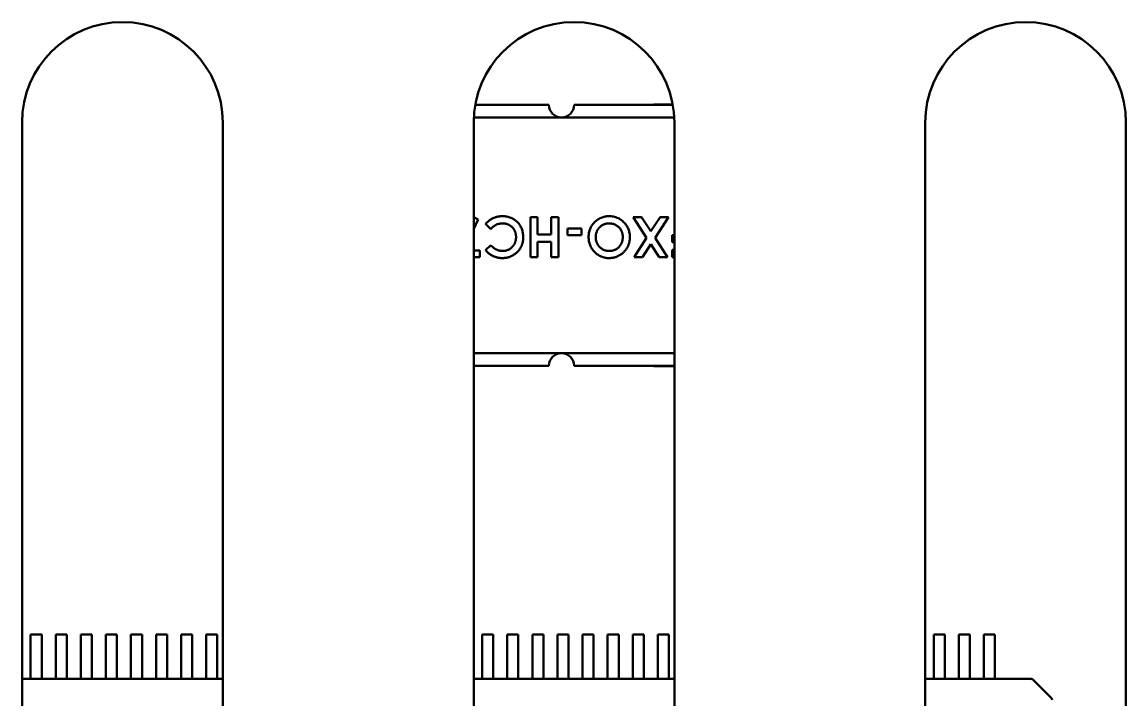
# Model space of a CAD drawing. Header units: millimetres. Extents: x 2121 to 4904, y 892 to 1933.
# Drawn here: x 2787.22 to 2809.22, y 1531.99 to 1545.5 of the extents above; entities that cross this region are included whole.
import ezdxf

# ---------------------------------------------------------------- set-up
doc = ezdxf.new("R2010")
doc.units = ezdxf.units.MM
doc.header["$LTSCALE"] = 1.8
doc.layers.add('외형선(ISO)', color=7, linetype='Continuous', lineweight=50)

msp = doc.modelspace()

# ---------------------------------------------------------------- linework, layer by layer
at = {"layer": '외형선(ISO)', "color": 7}
for p, q in [((2797.718, 1543.845), (2796.248, 1543.845)), ((2800.187, 1543.845), (2798.218, 1543.845)), ((2799.808, 1543.855), (2800.185, 1543.855)), ((2799.808, 1543.855), (2799.808, 1543.845)), ((2797.968, 1543.595), (2796.22, 1543.595)), ((2800.215, 1543.595), (2797.968, 1543.595)), ((2787.218, 1497.495), (2787.218, 1543.495)), ((2791.218, 1543.495), (2791.218, 1497.495)), ((2796.218, 1497.495), (2796.218, 1543.495)), ((2800.218, 1543.495), (2800.218, 1497.495)), ((2805.218, 1497.495), (2805.218, 1543.495)), ((2809.218, 1543.495), (2809.218, 1497.495)), ((2796.308, 1541.562), (2796.218, 1541.608)), ((2796.218, 1541.372), (2796.308, 1541.562)), ((2797.49, 1541.606), (2797.348, 1541.606)), ((2797.348, 1541.606), (2797.348, 1540.812)), ((2797.49, 1541.26), (2797.49, 1541.606)), ((2797.907, 1541.606), (2797.765, 1541.606)), ((2797.765, 1541.606), (2797.765, 1541.26)), ((2797.907, 1540.812), (2797.907, 1541.606)), ((2799.566, 1541.606), (2799.398, 1541.606)), ((2799.398, 1541.606), (2799.665, 1541.196)), ((2799.749, 1541.325), (2799.566, 1541.606)), ((2799.932, 1541.606), (2799.749, 1541.325)), ((2799.833, 1541.196), (2800.1, 1541.606)), ((2800.1, 1541.606), (2799.932, 1541.606)), ((2796.455, 1541.474), (2796.557, 1541.368)), ((2798.365, 1541.382), (2798.09, 1541.382)), ((2798.09, 1541.382), (2798.09, 1541.249)), ((2798.365, 1541.249), (2798.365, 1541.382)), ((2797.765, 1541.26), (2797.49, 1541.26)), ((2797.49, 1540.812), (2797.49, 1541.117)), ((2797.49, 1541.117), (2797.765, 1541.117)), ((2797.765, 1541.117), (2797.765, 1540.812)), ((2798.09, 1541.249), (2798.365, 1541.249)), ((2799.665, 1541.196), (2799.415, 1540.812)), ((2800.083, 1540.812), (2799.833, 1541.196)), ((2800.218, 1541.249), (2800.177, 1541.249)), ((2800.177, 1541.249), (2800.177, 1541.107)), ((2800.177, 1541.107), (2800.218, 1541.107)), ((2796.34, 1540.944), (2796.218, 1540.944)), ((2796.34, 1540.812), (2796.34, 1540.944)), ((2796.557, 1541.049), (2796.452, 1540.95)), ((2799.583, 1540.812), (2799.749, 1541.067)), ((2799.749, 1541.067), (2799.915, 1540.812)), ((2800.218, 1540.954), (2800.177, 1540.954)), ((2800.177, 1540.954), (2800.177, 1540.812)), ((2796.218, 1540.812), (2796.34, 1540.812)), ((2797.348, 1540.812), (2797.49, 1540.812)), ((2797.765, 1540.812), (2797.907, 1540.812)), ((2799.415, 1540.812), (2799.583, 1540.812)), ((2799.915, 1540.812), (2800.083, 1540.812)), ((2800.177, 1540.812), (2800.218, 1540.812)), ((2796.218, 1538.895), (2797.968, 1538.895)), ((2797.968, 1538.895), (2800.218, 1538.895)), ((2796.218, 1538.645), (2797.718, 1538.645)), ((2798.218, 1538.645), (2800.218, 1538.645)), ((2799.808, 1538.645), (2799.808, 1538.635)), ((2799.808, 1538.635), (2800.218, 1538.635)), ((2787.388, 1532.859), (2787.388, 1533.292)), ((2787.388, 1533.292), (2787.608, 1533.292)), ((2787.608, 1533.292), (2787.608, 1532.859)), ((2787.888, 1532.859), (2787.888, 1533.292)), ((2787.888, 1533.292), (2788.108, 1533.292)), ((2788.108, 1533.292), (2788.108, 1532.859)), ((2788.388, 1532.859), (2788.388, 1533.292)), ((2788.388, 1533.292), (2788.608, 1533.292)), ((2788.608, 1533.292), (2788.608, 1532.859)), ((2788.888, 1532.859), (2788.888, 1533.292)), ((2788.888, 1533.292), (2789.108, 1533.292)), ((2789.108, 1533.292), (2789.108, 1532.859)), ((2789.388, 1532.859), (2789.388, 1533.292)), ((2789.388, 1533.292), (2789.608, 1533.292)), ((2789.608, 1533.292), (2789.608, 1532.859)), ((2789.888, 1532.859), (2789.888, 1533.292)), ((2789.888, 1533.292), (2790.108, 1533.292)), ((2790.108, 1533.292), (2790.108, 1532.859)), ((2790.388, 1532.859), (2790.388, 1533.292)), ((2790.388, 1533.292), (2790.608, 1533.292)), ((2790.608, 1533.292), (2790.608, 1532.859)), ((2790.888, 1532.859), (2790.888, 1533.292)), ((2790.888, 1533.292), (2791.108, 1533.292)), ((2791.108, 1533.292), (2791.108, 1532.859)), ((2796.388, 1532.859), (2796.388, 1533.292)), ((2796.388, 1533.292), (2796.608, 1533.292)), ((2796.608, 1533.292), (2796.608, 1532.859)), ((2796.888, 1532.859), (2796.888, 1533.292)), ((2796.888, 1533.292), (2797.108, 1533.292)), ((2797.108, 1533.292), (2797.108, 1532.859)), ((2797.388, 1532.859), (2797.388, 1533.292)), ((2797.388, 1533.292), (2797.608, 1533.292)), ((2797.608, 1533.292), (2797.608, 1532.859)), ((2797.888, 1532.859), (2797.888, 1533.292)), ((2797.888, 1533.292), (2798.108, 1533.292)), ((2798.108, 1533.292), (2798.108, 1532.859)), ((2798.388, 1532.859), (2798.388, 1533.292)), ((2798.388, 1533.292), (2798.608, 1533.292)), ((2798.608, 1533.292), (2798.608, 1532.859)), ((2798.888, 1532.859), (2798.888, 1533.292)), ((2798.888, 1533.292), (2799.108, 1533.292)), ((2799.108, 1533.292), (2799.108, 1532.859)), ((2799.388, 1532.859), (2799.388, 1533.292)), ((2799.388, 1533.292), (2799.608, 1533.292)), ((2799.608, 1533.292), (2799.608, 1532.859)), ((2799.888, 1532.859), (2799.888, 1533.292)), ((2799.888, 1533.292), (2800.108, 1533.292)), ((2800.108, 1533.292), (2800.108, 1532.859)), ((2805.388, 1532.859), (2805.388, 1533.292)), ((2805.388, 1533.292), (2805.608, 1533.292)), ((2805.608, 1533.292), (2805.608, 1532.859)), ((2805.888, 1532.859), (2805.888, 1533.292)), ((2805.888, 1533.292), (2806.108, 1533.292)), ((2806.108, 1533.292), (2806.108, 1532.859)), ((2806.388, 1532.859), (2806.388, 1533.292)), ((2806.388, 1533.292), (2806.608, 1533.292)), ((2806.608, 1533.292), (2806.608, 1532.859)), ((2787.388, 1532.859), (2787.388, 1532.761)), ((2787.388, 1532.761), (2787.388, 1532.669)), ((2787.608, 1532.761), (2787.608, 1532.859)), ((2787.608, 1532.669), (2787.608, 1532.761)), ((2787.888, 1532.859), (2787.888, 1532.761)), ((2787.888, 1532.761), (2787.888, 1532.669)), ((2788.108, 1532.761), (2788.108, 1532.859)), ((2788.108, 1532.669), (2788.108, 1532.761)), ((2788.388, 1532.859), (2788.388, 1532.761)), ((2788.388, 1532.761), (2788.388, 1532.669)), ((2788.608, 1532.761), (2788.608, 1532.859)), ((2788.608, 1532.669), (2788.608, 1532.761)), ((2788.888, 1532.859), (2788.888, 1532.761)), ((2788.888, 1532.761), (2788.888, 1532.669)), ((2789.108, 1532.761), (2789.108, 1532.859)), ((2789.108, 1532.669), (2789.108, 1532.761)), ((2789.388, 1532.859), (2789.388, 1532.761)), ((2789.388, 1532.761), (2789.388, 1532.669)), ((2789.608, 1532.761), (2789.608, 1532.859)), ((2789.608, 1532.669), (2789.608, 1532.761)), ((2789.888, 1532.859), (2789.888, 1532.761)), ((2789.888, 1532.761), (2789.888, 1532.669)), ((2790.108, 1532.761), (2790.108, 1532.859)), ((2790.108, 1532.669), (2790.108, 1532.761)), ((2790.388, 1532.859), (2790.388, 1532.761)), ((2790.388, 1532.761), (2790.388, 1532.669)), ((2790.608, 1532.761), (2790.608, 1532.859)), ((2790.608, 1532.669), (2790.608, 1532.761)), ((2790.888, 1532.859), (2790.888, 1532.761)), ((2790.888, 1532.761), (2790.888, 1532.669)), ((2791.108, 1532.761), (2791.108, 1532.859)), ((2791.108, 1532.669), (2791.108, 1532.761)), ((2796.388, 1532.859), (2796.388, 1532.761)), ((2796.388, 1532.761), (2796.388, 1532.669)), ((2796.608, 1532.761), (2796.608, 1532.859)), ((2796.608, 1532.669), (2796.608, 1532.761)), ((2796.888, 1532.859), (2796.888, 1532.761)), ((2796.888, 1532.761), (2796.888, 1532.669)), ((2797.108, 1532.761), (2797.108, 1532.859)), ((2797.108, 1532.669), (2797.108, 1532.761)), ((2797.388, 1532.859), (2797.388, 1532.761)), ((2797.388, 1532.761), (2797.388, 1532.669)), ((2797.608, 1532.761), (2797.608, 1532.859)), ((2797.608, 1532.669), (2797.608, 1532.761)), ((2797.888, 1532.859), (2797.888, 1532.761)), ((2797.888, 1532.761), (2797.888, 1532.669)), ((2798.108, 1532.761), (2798.108, 1532.859)), ((2798.108, 1532.669), (2798.108, 1532.761)), ((2798.388, 1532.859), (2798.388, 1532.761)), ((2798.388, 1532.761), (2798.388, 1532.669)), ((2798.608, 1532.761), (2798.608, 1532.859)), ((2798.608, 1532.669), (2798.608, 1532.761)), ((2798.888, 1532.859), (2798.888, 1532.761)), ((2798.888, 1532.761), (2798.888, 1532.669)), ((2799.108, 1532.761), (2799.108, 1532.859)), ((2799.108, 1532.669), (2799.108, 1532.761)), ((2799.388, 1532.859), (2799.388, 1532.761)), ((2799.388, 1532.761), (2799.388, 1532.669)), ((2799.608, 1532.761), (2799.608, 1532.859)), ((2799.608, 1532.669), (2799.608, 1532.761)), ((2799.888, 1532.859), (2799.888, 1532.761)), ((2799.888, 1532.761), (2799.888, 1532.669)), ((2800.108, 1532.761), (2800.108, 1532.859)), ((2800.108, 1532.669), (2800.108, 1532.761)), ((2805.388, 1532.859), (2805.388, 1532.761)), ((2805.388, 1532.761), (2805.388, 1532.669)), ((2805.608, 1532.761), (2805.608, 1532.859)), ((2805.608, 1532.669), (2805.608, 1532.761)), ((2805.888, 1532.859), (2805.888, 1532.761)), ((2805.888, 1532.761), (2805.888, 1532.669)), ((2806.108, 1532.761), (2806.108, 1532.859)), ((2806.108, 1532.669), (2806.108, 1532.761)), ((2806.388, 1532.859), (2806.388, 1532.761)), ((2806.388, 1532.761), (2806.388, 1532.669)), ((2806.608, 1532.761), (2806.608, 1532.859)), ((2806.608, 1532.669), (2806.608, 1532.761)), ((2787.388, 1532.669), (2787.388, 1532.472)), ((2787.608, 1532.472), (2787.608, 1532.669)), ((2787.888, 1532.669), (2787.888, 1532.472)), ((2788.108, 1532.472), (2788.108, 1532.669)), ((2788.388, 1532.669), (2788.388, 1532.472)), ((2788.608, 1532.472), (2788.608, 1532.669)), ((2788.888, 1532.669), (2788.888, 1532.472)), ((2789.108, 1532.472), (2789.108, 1532.669)), ((2789.388, 1532.669), (2789.388, 1532.472)), ((2789.608, 1532.472), (2789.608, 1532.669)), ((2789.888, 1532.669), (2789.888, 1532.472)), ((2790.108, 1532.472), (2790.108, 1532.669)), ((2790.388, 1532.669), (2790.388, 1532.472)), ((2790.608, 1532.472), (2790.608, 1532.669)), ((2790.888, 1532.669), (2790.888, 1532.472)), ((2791.108, 1532.472), (2791.108, 1532.669)), ((2796.388, 1532.669), (2796.388, 1532.472)), ((2796.608, 1532.472), (2796.608, 1532.669)), ((2796.888, 1532.669), (2796.888, 1532.472)), ((2797.108, 1532.472), (2797.108, 1532.669)), ((2797.388, 1532.669), (2797.388, 1532.472)), ((2797.608, 1532.472), (2797.608, 1532.669)), ((2797.888, 1532.669), (2797.888, 1532.472)), ((2798.108, 1532.472), (2798.108, 1532.669)), ((2798.388, 1532.669), (2798.388, 1532.472)), ((2798.608, 1532.472), (2798.608, 1532.669)), ((2798.888, 1532.669), (2798.888, 1532.472)), ((2799.108, 1532.472), (2799.108, 1532.669)), ((2799.388, 1532.669), (2799.388, 1532.472)), ((2799.608, 1532.472), (2799.608, 1532.669)), ((2799.888, 1532.669), (2799.888, 1532.472)), ((2800.108, 1532.472), (2800.108, 1532.669)), ((2805.388, 1532.669), (2805.388, 1532.472)), ((2805.608, 1532.472), (2805.608, 1532.669)), ((2805.888, 1532.669), (2805.888, 1532.472)), ((2806.108, 1532.472), (2806.108, 1532.669)), ((2806.388, 1532.669), (2806.388, 1532.472)), ((2806.608, 1532.472), (2806.608, 1532.669)), ((2791.218, 1532.405), (2787.218, 1532.405)), ((2787.388, 1532.472), (2787.388, 1532.405)), ((2787.388, 1532.405), (2787.608, 1532.405)), ((2787.608, 1532.405), (2787.608, 1532.472)), ((2787.888, 1532.472), (2787.888, 1532.405)), ((2787.888, 1532.405), (2788.108, 1532.405)), ((2788.108, 1532.405), (2788.108, 1532.472)), ((2788.388, 1532.472), (2788.388, 1532.405)), ((2788.388, 1532.405), (2788.608, 1532.405)), ((2788.608, 1532.405), (2788.608, 1532.472)), ((2788.888, 1532.472), (2788.888, 1532.405)), ((2788.888, 1532.405), (2789.108, 1532.405)), ((2789.108, 1532.405), (2789.108, 1532.472)), ((2789.388, 1532.472), (2789.388, 1532.405)), ((2789.388, 1532.405), (2789.608, 1532.405)), ((2789.608, 1532.405), (2789.608, 1532.472)), ((2789.888, 1532.472), (2789.888, 1532.405)), ((2789.888, 1532.405), (2790.108, 1532.405)), ((2790.108, 1532.405), (2790.108, 1532.472)), ((2790.388, 1532.472), (2790.388, 1532.405)), ((2790.388, 1532.405), (2790.608, 1532.405)), ((2790.608, 1532.405), (2790.608, 1532.472)), ((2790.888, 1532.472), (2790.888, 1532.405)), ((2790.888, 1532.405), (2791.108, 1532.405)), ((2791.108, 1532.405), (2791.108, 1532.472)), ((2800.218, 1532.405), (2796.218, 1532.405)), ((2796.388, 1532.472), (2796.388, 1532.405)), ((2796.388, 1532.405), (2796.608, 1532.405)), ((2796.608, 1532.405), (2796.608, 1532.472)), ((2796.888, 1532.472), (2796.888, 1532.405)), ((2796.888, 1532.405), (2797.108, 1532.405)), ((2797.108, 1532.405), (2797.108, 1532.472)), ((2797.388, 1532.472), (2797.388, 1532.405)), ((2797.388, 1532.405), (2797.608, 1532.405)), ((2797.608, 1532.405), (2797.608, 1532.472)), ((2797.888, 1532.472), (2797.888, 1532.405)), ((2797.888, 1532.405), (2798.108, 1532.405)), ((2798.108, 1532.405), (2798.108, 1532.472)), ((2798.388, 1532.472), (2798.388, 1532.405)), ((2798.388, 1532.405), (2798.608, 1532.405)), ((2798.608, 1532.405), (2798.608, 1532.472)), ((2798.888, 1532.472), (2798.888, 1532.405)), ((2798.888, 1532.405), (2799.108, 1532.405)), ((2799.108, 1532.405), (2799.108, 1532.472)), ((2799.388, 1532.472), (2799.388, 1532.405)), ((2799.388, 1532.405), (2799.608, 1532.405)), ((2799.608, 1532.405), (2799.608, 1532.472)), ((2799.888, 1532.472), (2799.888, 1532.405)), ((2799.888, 1532.405), (2800.108, 1532.405)), ((2800.108, 1532.405), (2800.108, 1532.472)), ((2807.327, 1532.405), (2805.218, 1532.405)), ((2805.388, 1532.472), (2805.388, 1532.405)), ((2805.388, 1532.405), (2805.608, 1532.405)), ((2805.608, 1532.405), (2805.608, 1532.472)), ((2805.888, 1532.472), (2805.888, 1532.405)), ((2805.888, 1532.405), (2806.108, 1532.405)), ((2806.108, 1532.405), (2806.108, 1532.472)), ((2806.388, 1532.472), (2806.388, 1532.405)), ((2806.388, 1532.405), (2806.608, 1532.405)), ((2806.608, 1532.405), (2806.608, 1532.472)), ((2807.327, 1532.405), (2807.327, 1532.405)), ((2807.733, 1532.02), (2807.362, 1532.391)), ((2807.362, 1532.391), (2807.362, 1532.391)), ((2807.733, 1532.02), (2807.733, 1532.02))]:
    msp.add_line(p, q, dxfattribs=at)
for centre, radius, start, end in [((2789.218, 1543.495), 2, 0, 180), ((2798.218, 1543.495), 2, 0, 180), ((2807.218, 1543.495), 2, 0, 180), ((2797.968, 1543.845), 0.25, 180, 270), ((2797.968, 1543.845), 0.25, 270, 0), ((2797.968, 1538.645), 0.25, 90, 180), ((2797.968, 1538.645), 0.25, 0, 90)]:
    msp.add_arc(centre, radius, start, end, dxfattribs=at)
for centre, major_axis, start_param, end_param in [((2807.327, 1532.356), (-0.0459, 0.019), 4.326408, 5.09837), ((2807.698, 1531.985), (0.019, -0.0459), 1.184815, 1.956777)]:
    msp.add_ellipse(centre, major_axis=major_axis, ratio=0.993389, start_param=start_param, end_param=end_param, dxfattribs=at)
for points, knots in [([(2796.793, 1541.626), (2796.785, 1541.626), (2796.777, 1541.626), (2796.769, 1541.626), (2796.761, 1541.625), (2796.753, 1541.625), (2796.745, 1541.624), (2796.737, 1541.623), (2796.73, 1541.622), (2796.722, 1541.621), (2796.715, 1541.62), (2796.707, 1541.619), (2796.7, 1541.618), (2796.693, 1541.616), (2796.686, 1541.615), (2796.679, 1541.613), (2796.672, 1541.611), (2796.665, 1541.609), (2796.658, 1541.607), (2796.651, 1541.605), (2796.644, 1541.603), (2796.638, 1541.601), (2796.631, 1541.598), (2796.624, 1541.596), (2796.618, 1541.593), (2796.612, 1541.59), (2796.605, 1541.587), (2796.599, 1541.584), (2796.592, 1541.58), (2796.586, 1541.577), (2796.579, 1541.573), (2796.572, 1541.569), (2796.566, 1541.565), (2796.559, 1541.561), (2796.552, 1541.556), (2796.546, 1541.552), (2796.539, 1541.547), (2796.532, 1541.542), (2796.525, 1541.536), (2796.519, 1541.531), (2796.511, 1541.525), (2796.504, 1541.52), (2796.498, 1541.514), (2796.491, 1541.508), (2796.484, 1541.501), (2796.477, 1541.495), (2796.469, 1541.488), (2796.462, 1541.481), (2796.455, 1541.474)], [0, 0, 0, 0, 0.0000241946, 0.0000241946, 0.0000241946, 0.0000479603, 0.0000479603, 0.0000479603, 0.0000708599, 0.0000708599, 0.0000708599, 0.0000934387, 0.0000934387, 0.0000934387, 0.0001154132, 0.0001154132, 0.0001154132, 0.0001371875, 0.0001371875, 0.0001371875, 0.0001583243, 0.0001583243, 0.0001583243, 0.0001793951, 0.0001793951, 0.0001793951, 0.0002006811, 0.0002006811, 0.0002006811, 0.0002231874, 0.0002231874, 0.0002231874, 0.0002465518, 0.0002465518, 0.0002465518, 0.0002711409, 0.0002711409, 0.0002711409, 0.0002970193, 0.0002970193, 0.0002970193, 0.0003240386, 0.0003240386, 0.0003240386, 0.0003523219, 0.0003523219, 0.0003523219, 0.0003820379, 0.0003820379, 0.0003820379, 0.0003820379]), ([(2797.205, 1541.207), (2797.205, 1541.222), (2797.204, 1541.237), (2797.203, 1541.252), (2797.202, 1541.267), (2797.2, 1541.281), (2797.198, 1541.295), (2797.196, 1541.309), (2797.193, 1541.322), (2797.189, 1541.336), (2797.185, 1541.349), (2797.181, 1541.362), (2797.176, 1541.374), (2797.171, 1541.387), (2797.166, 1541.399), (2797.16, 1541.411), (2797.154, 1541.423), (2797.147, 1541.434), (2797.14, 1541.446), (2797.133, 1541.457), (2797.125, 1541.468), (2797.117, 1541.478), (2797.108, 1541.489), (2797.099, 1541.499), (2797.09, 1541.508), (2797.08, 1541.518), (2797.07, 1541.527), (2797.06, 1541.536), (2797.05, 1541.544), (2797.039, 1541.552), (2797.028, 1541.56), (2797.017, 1541.567), (2797.005, 1541.574), (2796.994, 1541.58), (2796.982, 1541.586), (2796.97, 1541.592), (2796.958, 1541.597), (2796.945, 1541.602), (2796.933, 1541.606), (2796.92, 1541.609), (2796.906, 1541.613), (2796.893, 1541.616), (2796.879, 1541.619), (2796.865, 1541.621), (2796.851, 1541.623), (2796.837, 1541.624), (2796.823, 1541.625), (2796.808, 1541.626), (2796.793, 1541.626)], [0, 0, 0, 0, 0.0000449248, 0.0000449248, 0.0000449248, 0.0000880867, 0.0000880867, 0.0000880867, 0.0001298365, 0.0001298365, 0.0001298365, 0.0001705612, 0.0001705612, 0.0001705612, 0.0002106131, 0.0002106131, 0.0002106131, 0.0002505369, 0.0002505369, 0.0002505369, 0.000290657, 0.000290657, 0.000290657, 0.0003313606, 0.0003313606, 0.0003313606, 0.0003720306, 0.0003720306, 0.0003720306, 0.0004119547, 0.0004119547, 0.0004119547, 0.0004515679, 0.0004515679, 0.0004515679, 0.0004913152, 0.0004913152, 0.0004913152, 0.0005314865, 0.0005314865, 0.0005314865, 0.0005728055, 0.0005728055, 0.0005728055, 0.0006153358, 0.0006153358, 0.0006153358, 0.0006597899, 0.0006597899, 0.0006597899, 0.0006597899]), ([(2798.917, 1541.626), (2798.903, 1541.626), (2798.889, 1541.625), (2798.875, 1541.624), (2798.862, 1541.623), (2798.848, 1541.621), (2798.835, 1541.619), (2798.822, 1541.616), (2798.809, 1541.613), (2798.796, 1541.609), (2798.784, 1541.605), (2798.771, 1541.601), (2798.759, 1541.596), (2798.747, 1541.591), (2798.735, 1541.585), (2798.724, 1541.579), (2798.712, 1541.573), (2798.701, 1541.566), (2798.69, 1541.558), (2798.679, 1541.551), (2798.668, 1541.542), (2798.658, 1541.534), (2798.647, 1541.525), (2798.637, 1541.515), (2798.627, 1541.506), (2798.617, 1541.496), (2798.608, 1541.485), (2798.599, 1541.475), (2798.591, 1541.464), (2798.582, 1541.453), (2798.575, 1541.442), (2798.567, 1541.431), (2798.561, 1541.419), (2798.554, 1541.408), (2798.548, 1541.396), (2798.543, 1541.384), (2798.538, 1541.372), (2798.533, 1541.359), (2798.528, 1541.347), (2798.525, 1541.334), (2798.521, 1541.321), (2798.518, 1541.308), (2798.515, 1541.295), (2798.513, 1541.281), (2798.511, 1541.268), (2798.51, 1541.254), (2798.508, 1541.24), (2798.508, 1541.225), (2798.508, 1541.211)], [0, 0, 0, 0, 0.000041933, 0.000041933, 0.000041933, 0.0000826135, 0.0000826135, 0.0000826135, 0.0001224419, 0.0001224419, 0.0001224419, 0.0001618373, 0.0001618373, 0.0001618373, 0.0002012328, 0.0002012328, 0.0002012328, 0.0002408421, 0.0002408421, 0.0002408421, 0.0002814261, 0.0002814261, 0.0002814261, 0.0003231362, 0.0003231362, 0.0003231362, 0.0003649747, 0.0003649747, 0.0003649747, 0.0004057175, 0.0004057175, 0.0004057175, 0.0004457894, 0.0004457894, 0.0004457894, 0.0004855483, 0.0004855483, 0.0004855483, 0.0005254922, 0.0005254922, 0.0005254922, 0.00056594, 0.00056594, 0.00056594, 0.0006074094, 0.0006074094, 0.0006074094, 0.000650138, 0.000650138, 0.000650138, 0.000650138]), ([(2799.332, 1541.208), (2799.332, 1541.222), (2799.331, 1541.236), (2799.33, 1541.25), (2799.329, 1541.264), (2799.327, 1541.277), (2799.325, 1541.291), (2799.322, 1541.304), (2799.319, 1541.317), (2799.315, 1541.329), (2799.312, 1541.342), (2799.307, 1541.355), (2799.302, 1541.367), (2799.297, 1541.379), (2799.292, 1541.391), (2799.286, 1541.403), (2799.28, 1541.415), (2799.273, 1541.426), (2799.265, 1541.438), (2799.258, 1541.449), (2799.25, 1541.46), (2799.241, 1541.471), (2799.233, 1541.482), (2799.223, 1541.492), (2799.214, 1541.502), (2799.204, 1541.512), (2799.194, 1541.522), (2799.183, 1541.531), (2799.173, 1541.54), (2799.162, 1541.549), (2799.151, 1541.556), (2799.14, 1541.564), (2799.128, 1541.571), (2799.117, 1541.578), (2799.105, 1541.584), (2799.093, 1541.59), (2799.081, 1541.595), (2799.068, 1541.6), (2799.055, 1541.605), (2799.043, 1541.609), (2799.029, 1541.613), (2799.016, 1541.616), (2799.003, 1541.618), (2798.989, 1541.621), (2798.975, 1541.623), (2798.961, 1541.624), (2798.946, 1541.625), (2798.932, 1541.626), (2798.917, 1541.626)], [0, 0, 0, 0, 0.0000418785, 0.0000418785, 0.0000418785, 0.0000826422, 0.0000826422, 0.0000826422, 0.0001225363, 0.0001225363, 0.0001225363, 0.0001622779, 0.0001622779, 0.0001622779, 0.0002018511, 0.0002018511, 0.0002018511, 0.0002420636, 0.0002420636, 0.0002420636, 0.0002829491, 0.0002829491, 0.0002829491, 0.0003249976, 0.0003249976, 0.0003249976, 0.0003670795, 0.0003670795, 0.0003670795, 0.0004079984, 0.0004079984, 0.0004079984, 0.0004484318, 0.0004484318, 0.0004484318, 0.0004884873, 0.0004884873, 0.0004884873, 0.000528891, 0.000528891, 0.000528891, 0.000569942, 0.000569942, 0.000569942, 0.0006121889, 0.0006121889, 0.0006121889, 0.0006559743, 0.0006559743, 0.0006559743, 0.0006559743]), ([(2796.557, 1541.368), (2796.562, 1541.373), (2796.567, 1541.379), (2796.572, 1541.384), (2796.578, 1541.389), (2796.583, 1541.394), (2796.588, 1541.398), (2796.593, 1541.403), (2796.598, 1541.407), (2796.603, 1541.412), (2796.608, 1541.416), (2796.613, 1541.42), (2796.618, 1541.424), (2796.623, 1541.427), (2796.628, 1541.431), (2796.633, 1541.434), (2796.638, 1541.437), (2796.642, 1541.441), (2796.647, 1541.444), (2796.652, 1541.446), (2796.656, 1541.449), (2796.661, 1541.452), (2796.666, 1541.454), (2796.67, 1541.457), (2796.675, 1541.459), (2796.684, 1541.463), (2796.693, 1541.466), (2796.702, 1541.47), (2796.712, 1541.473), (2796.722, 1541.475), (2796.731, 1541.477), (2796.741, 1541.479), (2796.752, 1541.481), (2796.762, 1541.482), (2796.772, 1541.483), (2796.783, 1541.483), (2796.794, 1541.484)], [0, 0, 0, 0, 0.0000223811, 0.0000223811, 0.0000223811, 0.0000436519, 0.0000436519, 0.0000436519, 0.0000639408, 0.0000639408, 0.0000639408, 0.0000830674, 0.0000830674, 0.0000830674, 0.0001011693, 0.0001011693, 0.0001011693, 0.0001182857, 0.0001182857, 0.0001182857, 0.0001345432, 0.0001345432, 0.0001345432, 0.0001498362, 0.0001498362, 0.0001498362, 0.0001794015, 0.0001794015, 0.0001794015, 0.0002095333, 0.0002095333, 0.0002095333, 0.0002402603, 0.0002402603, 0.0002402603, 0.0002721104, 0.0002721104, 0.0002721104, 0.0002721104]), ([(2796.794, 1541.484), (2796.8, 1541.483), (2796.806, 1541.483), (2796.812, 1541.483), (2796.819, 1541.483), (2796.825, 1541.482), (2796.831, 1541.481), (2796.837, 1541.481), (2796.843, 1541.48), (2796.849, 1541.479), (2796.855, 1541.477), (2796.86, 1541.476), (2796.866, 1541.475), (2796.872, 1541.473), (2796.878, 1541.471), (2796.883, 1541.47), (2796.889, 1541.468), (2796.895, 1541.466), (2796.9, 1541.464), (2796.906, 1541.461), (2796.911, 1541.459), (2796.916, 1541.456), (2796.922, 1541.454), (2796.927, 1541.451), (2796.932, 1541.448), (2796.937, 1541.445), (2796.942, 1541.442), (2796.947, 1541.439), (2796.952, 1541.435), (2796.957, 1541.432), (2796.961, 1541.429), (2796.966, 1541.425), (2796.971, 1541.421), (2796.975, 1541.418), (2796.979, 1541.414), (2796.983, 1541.41), (2796.987, 1541.406), (2796.991, 1541.402), (2796.995, 1541.397), (2796.999, 1541.393), (2797.003, 1541.389), (2797.006, 1541.384), (2797.01, 1541.38), (2797.013, 1541.375), (2797.016, 1541.37), (2797.02, 1541.365), (2797.023, 1541.36), (2797.026, 1541.355), (2797.029, 1541.35), (2797.031, 1541.345), (2797.034, 1541.34), (2797.037, 1541.334), (2797.039, 1541.329), (2797.041, 1541.323), (2797.044, 1541.318), (2797.046, 1541.312), (2797.048, 1541.306), (2797.049, 1541.301), (2797.051, 1541.295), (2797.053, 1541.289), (2797.054, 1541.283), (2797.055, 1541.277), (2797.057, 1541.271), (2797.058, 1541.265), (2797.059, 1541.259), (2797.06, 1541.253), (2797.061, 1541.246), (2797.061, 1541.24), (2797.062, 1541.233), (2797.062, 1541.227), (2797.062, 1541.22), (2797.063, 1541.214), (2797.063, 1541.207)], [0, 0, 0, 0, 0.0000188478, 0.0000188478, 0.0000188478, 0.0000374533, 0.0000374533, 0.0000374533, 0.0000556996, 0.0000556996, 0.0000556996, 0.0000737119, 0.0000737119, 0.0000737119, 0.0000916532, 0.0000916532, 0.0000916532, 0.0001094833, 0.0001094833, 0.0001094833, 0.0001273498, 0.0001273498, 0.0001273498, 0.0001452057, 0.0001452057, 0.0001452057, 0.0001630622, 0.0001630622, 0.0001630622, 0.0001806961, 0.0001806961, 0.0001806961, 0.0001980537, 0.0001980537, 0.0001980537, 0.0002153378, 0.0002153378, 0.0002153378, 0.0002326308, 0.0002326308, 0.0002326308, 0.0002499127, 0.0002499127, 0.0002499127, 0.0002673634, 0.0002673634, 0.0002673634, 0.0002850535, 0.0002850535, 0.0002850535, 0.0003029058, 0.0003029058, 0.0003029058, 0.0003209371, 0.0003209371, 0.0003209371, 0.0003389635, 0.0003389635, 0.0003389635, 0.0003571693, 0.0003571693, 0.0003571693, 0.0003757713, 0.0003757713, 0.0003757713, 0.0003948076, 0.0003948076, 0.0003948076, 0.0004141942, 0.0004141942, 0.0004141942, 0.0004341593, 0.0004341593, 0.0004341593, 0.0004341593]), ([(2798.65, 1541.209), (2798.65, 1541.219), (2798.651, 1541.228), (2798.651, 1541.238), (2798.652, 1541.247), (2798.653, 1541.256), (2798.655, 1541.265), (2798.657, 1541.274), (2798.659, 1541.282), (2798.661, 1541.291), (2798.664, 1541.3), (2798.666, 1541.308), (2798.67, 1541.316), (2798.673, 1541.324), (2798.677, 1541.332), (2798.681, 1541.34), (2798.685, 1541.348), (2798.689, 1541.355), (2798.694, 1541.363), (2798.699, 1541.37), (2798.704, 1541.377), (2798.71, 1541.384), (2798.716, 1541.391), (2798.722, 1541.398), (2798.728, 1541.404), (2798.735, 1541.411), (2798.741, 1541.417), (2798.748, 1541.423), (2798.755, 1541.429), (2798.762, 1541.434), (2798.769, 1541.439), (2798.776, 1541.444), (2798.784, 1541.449), (2798.791, 1541.453), (2798.799, 1541.457), (2798.807, 1541.461), (2798.815, 1541.464), (2798.823, 1541.467), (2798.831, 1541.47), (2798.839, 1541.472), (2798.847, 1541.475), (2798.856, 1541.477), (2798.864, 1541.479), (2798.873, 1541.48), (2798.881, 1541.481), (2798.89, 1541.482), (2798.899, 1541.483), (2798.908, 1541.483), (2798.918, 1541.484)], [0, 0, 0, 0, 0.0000285018, 0.0000285018, 0.0000285018, 0.0000559476, 0.0000559476, 0.0000559476, 0.0000828811, 0.0000828811, 0.0000828811, 0.0001092909, 0.0001092909, 0.0001092909, 0.0001355547, 0.0001355547, 0.0001355547, 0.0001618801, 0.0001618801, 0.0001618801, 0.0001887322, 0.0001887322, 0.0001887322, 0.0002161037, 0.0002161037, 0.0002161037, 0.0002433468, 0.0002433468, 0.0002433468, 0.0002697853, 0.0002697853, 0.0002697853, 0.0002957858, 0.0002957858, 0.0002957858, 0.0003215412, 0.0003215412, 0.0003215412, 0.0003472003, 0.0003472003, 0.0003472003, 0.0003730875, 0.0003730875, 0.0003730875, 0.0003995877, 0.0003995877, 0.0003995877, 0.0004269772, 0.0004269772, 0.0004269772, 0.0004269772]), ([(2798.918, 1541.484), (2798.926, 1541.483), (2798.934, 1541.483), (2798.942, 1541.483), (2798.95, 1541.482), (2798.957, 1541.481), (2798.965, 1541.48), (2798.973, 1541.478), (2798.981, 1541.477), (2798.988, 1541.475), (2798.996, 1541.473), (2799.003, 1541.471), (2799.01, 1541.468), (2799.018, 1541.466), (2799.025, 1541.463), (2799.032, 1541.46), (2799.039, 1541.456), (2799.046, 1541.453), (2799.052, 1541.449), (2799.059, 1541.445), (2799.066, 1541.441), (2799.072, 1541.437), (2799.079, 1541.432), (2799.085, 1541.427), (2799.092, 1541.422)], [0, 0, 0, 0, 0.0000241946, 0.0000241946, 0.0000241946, 0.0000479076, 0.0000479076, 0.0000479076, 0.0000713027, 0.0000713027, 0.0000713027, 0.000094398, 0.000094398, 0.000094398, 0.000117524, 0.000117524, 0.000117524, 0.0001407127, 0.0001407127, 0.0001407127, 0.0001642824, 0.0001642824, 0.0001642824, 0.0001883953, 0.0001883953, 0.0001883953, 0.0001883953]), ([(2799.092, 1541.422), (2799.1, 1541.416), (2799.107, 1541.409), (2799.115, 1541.402), (2799.122, 1541.395), (2799.128, 1541.388), (2799.135, 1541.38), (2799.141, 1541.372), (2799.146, 1541.364), (2799.151, 1541.356), (2799.156, 1541.348), (2799.161, 1541.339), (2799.165, 1541.33), (2799.169, 1541.321), (2799.173, 1541.312), (2799.176, 1541.303), (2799.179, 1541.294), (2799.181, 1541.284), (2799.183, 1541.274), (2799.185, 1541.264), (2799.187, 1541.253), (2799.188, 1541.243), (2799.189, 1541.232), (2799.189, 1541.221), (2799.189, 1541.21)], [0, 0, 0, 0, 0.0000306503, 0.0000306503, 0.0000306503, 0.0000603896, 0.0000603896, 0.0000603896, 0.0000895179, 0.0000895179, 0.0000895179, 0.0001186962, 0.0001186962, 0.0001186962, 0.0001481197, 0.0001481197, 0.0001481197, 0.0001782172, 0.0001782172, 0.0001782172, 0.0002095571, 0.0002095571, 0.0002095571, 0.0002422085, 0.0002422085, 0.0002422085, 0.0002422085]), ([(2796.791, 1540.792), (2796.8, 1540.792), (2796.809, 1540.792), (2796.819, 1540.792), (2796.828, 1540.793), (2796.837, 1540.794), (2796.846, 1540.795), (2796.855, 1540.796), (2796.865, 1540.798), (2796.874, 1540.799), (2796.882, 1540.801), (2796.891, 1540.803), (2796.9, 1540.806), (2796.909, 1540.808), (2796.918, 1540.811), (2796.926, 1540.813), (2796.935, 1540.816), (2796.944, 1540.82), (2796.952, 1540.823), (2796.961, 1540.827), (2796.969, 1540.831), (2796.977, 1540.835), (2796.986, 1540.839), (2796.994, 1540.843), (2797.002, 1540.848), (2797.01, 1540.852), (2797.018, 1540.857), (2797.026, 1540.862), (2797.033, 1540.867), (2797.041, 1540.873), (2797.048, 1540.878), (2797.055, 1540.884), (2797.062, 1540.889), (2797.069, 1540.895), (2797.076, 1540.901), (2797.082, 1540.907), (2797.089, 1540.913), (2797.095, 1540.919), (2797.101, 1540.926), (2797.107, 1540.932), (2797.113, 1540.939), (2797.118, 1540.945), (2797.124, 1540.952), (2797.129, 1540.959), (2797.134, 1540.966), (2797.139, 1540.974), (2797.144, 1540.981), (2797.148, 1540.989), (2797.153, 1540.996), (2797.157, 1541.004), (2797.161, 1541.012), (2797.165, 1541.02), (2797.169, 1541.028), (2797.172, 1541.036), (2797.176, 1541.044), (2797.179, 1541.052), (2797.182, 1541.061), (2797.185, 1541.069), (2797.187, 1541.078), (2797.19, 1541.087), (2797.192, 1541.095), (2797.194, 1541.104), (2797.196, 1541.113), (2797.198, 1541.122), (2797.199, 1541.131), (2797.201, 1541.14), (2797.202, 1541.15), (2797.203, 1541.159), (2797.204, 1541.169), (2797.204, 1541.178), (2797.205, 1541.188), (2797.205, 1541.198), (2797.205, 1541.207)], [0, 0, 0, 0, 0.0000281652, 0.0000281652, 0.0000281652, 0.0000557954, 0.0000557954, 0.0000557954, 0.0000833524, 0.0000833524, 0.0000833524, 0.0001105899, 0.0001105899, 0.0001105899, 0.0001380089, 0.0001380089, 0.0001380089, 0.0001655383, 0.0001655383, 0.0001655383, 0.0001931516, 0.0001931516, 0.0001931516, 0.0002212538, 0.0002212538, 0.0002212538, 0.0002492384, 0.0002492384, 0.0002492384, 0.0002765075, 0.0002765075, 0.0002765075, 0.0003034307, 0.0003034307, 0.0003034307, 0.0003299937, 0.0003299937, 0.0003299937, 0.0003563166, 0.0003563166, 0.0003563166, 0.0003826457, 0.0003826457, 0.0003826457, 0.0004088607, 0.0004088607, 0.0004088607, 0.000435345, 0.000435345, 0.000435345, 0.000461877, 0.000461877, 0.000461877, 0.0004882943, 0.0004882943, 0.0004882943, 0.0005151564, 0.0005151564, 0.0005151564, 0.0005420914, 0.0005420914, 0.0005420914, 0.0005696048, 0.0005696048, 0.0005696048, 0.0005974034, 0.0005974034, 0.0005974034, 0.0006261424, 0.0006261424, 0.0006261424, 0.0006554154, 0.0006554154, 0.0006554154, 0.0006554154]), ([(2797.063, 1541.207), (2797.062, 1541.198), (2797.062, 1541.188), (2797.061, 1541.179), (2797.061, 1541.17), (2797.059, 1541.161), (2797.058, 1541.152), (2797.056, 1541.143), (2797.054, 1541.134), (2797.052, 1541.126), (2797.049, 1541.117), (2797.047, 1541.109), (2797.043, 1541.101), (2797.04, 1541.093), (2797.037, 1541.085), (2797.033, 1541.077), (2797.029, 1541.069), (2797.024, 1541.062), (2797.019, 1541.055), (2797.014, 1541.047), (2797.009, 1541.04), (2797.004, 1541.033), (2796.998, 1541.026), (2796.992, 1541.019), (2796.986, 1541.013), (2796.979, 1541.006), (2796.973, 1541), (2796.966, 1540.994), (2796.959, 1540.989), (2796.952, 1540.983), (2796.945, 1540.978), (2796.938, 1540.973), (2796.931, 1540.969), (2796.923, 1540.965), (2796.915, 1540.961), (2796.908, 1540.957), (2796.9, 1540.954), (2796.892, 1540.95), (2796.884, 1540.948), (2796.876, 1540.945), (2796.867, 1540.943), (2796.859, 1540.941), (2796.85, 1540.939), (2796.842, 1540.937), (2796.833, 1540.936), (2796.824, 1540.935), (2796.815, 1540.934), (2796.805, 1540.934), (2796.796, 1540.934)], [0, 0, 0, 0, 0.0000283526, 0.0000283526, 0.0000283526, 0.0000557869, 0.0000557869, 0.0000557869, 0.0000825745, 0.0000825745, 0.0000825745, 0.0001087913, 0.0001087913, 0.0001087913, 0.0001348531, 0.0001348531, 0.0001348531, 0.0001610254, 0.0001610254, 0.0001610254, 0.0001876642, 0.0001876642, 0.0001876642, 0.0002147142, 0.0002147142, 0.0002147142, 0.0002417333, 0.0002417333, 0.0002417333, 0.0002681809, 0.0002681809, 0.0002681809, 0.0002939711, 0.0002939711, 0.0002939711, 0.0003197354, 0.0003197354, 0.0003197354, 0.0003454031, 0.0003454031, 0.0003454031, 0.0003714537, 0.0003714537, 0.0003714537, 0.0003982782, 0.0003982782, 0.0003982782, 0.0004258359, 0.0004258359, 0.0004258359, 0.0004258359]), ([(2798.508, 1541.211), (2798.508, 1541.197), (2798.508, 1541.182), (2798.51, 1541.168), (2798.511, 1541.154), (2798.513, 1541.14), (2798.515, 1541.127), (2798.518, 1541.113), (2798.521, 1541.1), (2798.525, 1541.087), (2798.528, 1541.074), (2798.533, 1541.061), (2798.538, 1541.049), (2798.543, 1541.037), (2798.549, 1541.024), (2798.555, 1541.013), (2798.561, 1541.001), (2798.568, 1540.989), (2798.576, 1540.978), (2798.583, 1540.967), (2798.592, 1540.956), (2798.6, 1540.945), (2798.609, 1540.934), (2798.619, 1540.924), (2798.629, 1540.914), (2798.639, 1540.904), (2798.649, 1540.894), (2798.66, 1540.885), (2798.67, 1540.876), (2798.681, 1540.868), (2798.692, 1540.86), (2798.703, 1540.853), (2798.715, 1540.846), (2798.726, 1540.839), (2798.738, 1540.833), (2798.75, 1540.827), (2798.762, 1540.822), (2798.774, 1540.817), (2798.786, 1540.813), (2798.799, 1540.809), (2798.811, 1540.805), (2798.824, 1540.802), (2798.837, 1540.799), (2798.85, 1540.797), (2798.863, 1540.795), (2798.877, 1540.793), (2798.891, 1540.792), (2798.904, 1540.792), (2798.918, 1540.792)], [0, 0, 0, 0, 0.0000431499, 0.0000431499, 0.0000431499, 0.0000849023, 0.0000849023, 0.0000849023, 0.000125762, 0.000125762, 0.000125762, 0.0001660067, 0.0001660067, 0.0001660067, 0.0002061375, 0.0002061375, 0.0002061375, 0.0002465938, 0.0002465938, 0.0002465938, 0.0002877616, 0.0002877616, 0.0002877616, 0.000330102, 0.000330102, 0.000330102, 0.0003723152, 0.0003723152, 0.0003723152, 0.0004131659, 0.0004131659, 0.0004131659, 0.0004531615, 0.0004531615, 0.0004531615, 0.0004924318, 0.0004924318, 0.0004924318, 0.0005318299, 0.0005318299, 0.0005318299, 0.0005713356, 0.0005713356, 0.0005713356, 0.0006116705, 0.0006116705, 0.0006116705, 0.0006530724, 0.0006530724, 0.0006530724, 0.0006530724]), ([(2798.92, 1540.934), (2798.911, 1540.934), (2798.902, 1540.934), (2798.893, 1540.935), (2798.884, 1540.936), (2798.875, 1540.937), (2798.866, 1540.939), (2798.857, 1540.941), (2798.849, 1540.943), (2798.841, 1540.945), (2798.832, 1540.948), (2798.824, 1540.951), (2798.816, 1540.954), (2798.808, 1540.957), (2798.8, 1540.961), (2798.793, 1540.965), (2798.785, 1540.969), (2798.778, 1540.974), (2798.77, 1540.979), (2798.763, 1540.984), (2798.756, 1540.989), (2798.749, 1540.995), (2798.742, 1541.001), (2798.735, 1541.007), (2798.729, 1541.014), (2798.722, 1541.021), (2798.716, 1541.027), (2798.71, 1541.034), (2798.705, 1541.041), (2798.699, 1541.049), (2798.694, 1541.056), (2798.689, 1541.063), (2798.685, 1541.071), (2798.681, 1541.079), (2798.677, 1541.087), (2798.673, 1541.095), (2798.67, 1541.103), (2798.667, 1541.111), (2798.664, 1541.119), (2798.661, 1541.128), (2798.659, 1541.136), (2798.657, 1541.145), (2798.655, 1541.154), (2798.653, 1541.163), (2798.652, 1541.172), (2798.651, 1541.181), (2798.651, 1541.19), (2798.65, 1541.2), (2798.65, 1541.209)], [0, 0, 0, 0, 0.0000277042, 0.0000277042, 0.0000277042, 0.0000546742, 0.0000546742, 0.0000546742, 0.0000809057, 0.0000809057, 0.0000809057, 0.0001069149, 0.0001069149, 0.0001069149, 0.0001329548, 0.0001329548, 0.0001329548, 0.0001591713, 0.0001591713, 0.0001591713, 0.0001859563, 0.0001859563, 0.0001859563, 0.0002135292, 0.0002135292, 0.0002135292, 0.0002411223, 0.0002411223, 0.0002411223, 0.000268066, 0.000268066, 0.000268066, 0.000294525, 0.000294525, 0.000294525, 0.0003207859, 0.0003207859, 0.0003207859, 0.0003471928, 0.0003471928, 0.0003471928, 0.0003740047, 0.0003740047, 0.0003740047, 0.0004014475, 0.0004014475, 0.0004014475, 0.0004297873, 0.0004297873, 0.0004297873, 0.0004297873]), ([(2798.918, 1540.792), (2798.927, 1540.792), (2798.937, 1540.792), (2798.946, 1540.792), (2798.955, 1540.793), (2798.964, 1540.794), (2798.973, 1540.795), (2798.982, 1540.796), (2798.991, 1540.798), (2798.999, 1540.799), (2799.008, 1540.801), (2799.017, 1540.803), (2799.026, 1540.806), (2799.034, 1540.808), (2799.043, 1540.81), (2799.051, 1540.813), (2799.06, 1540.816), (2799.068, 1540.82), (2799.077, 1540.823), (2799.085, 1540.827), (2799.093, 1540.83), (2799.101, 1540.834), (2799.11, 1540.838), (2799.118, 1540.843), (2799.126, 1540.847), (2799.134, 1540.852), (2799.141, 1540.857), (2799.149, 1540.862), (2799.157, 1540.867), (2799.164, 1540.872), (2799.171, 1540.878), (2799.178, 1540.883), (2799.185, 1540.889), (2799.192, 1540.895), (2799.199, 1540.901), (2799.205, 1540.907), (2799.212, 1540.913), (2799.218, 1540.92), (2799.224, 1540.926), (2799.23, 1540.933), (2799.236, 1540.94), (2799.241, 1540.947), (2799.247, 1540.954), (2799.252, 1540.961), (2799.257, 1540.968), (2799.262, 1540.976), (2799.268, 1540.983), (2799.272, 1540.991), (2799.277, 1540.999), (2799.281, 1541.007), (2799.286, 1541.015), (2799.29, 1541.023), (2799.294, 1541.031), (2799.297, 1541.04), (2799.301, 1541.048), (2799.304, 1541.056), (2799.308, 1541.065), (2799.31, 1541.073), (2799.313, 1541.082), (2799.316, 1541.09), (2799.318, 1541.099), (2799.32, 1541.108), (2799.322, 1541.117), (2799.324, 1541.126), (2799.326, 1541.135), (2799.327, 1541.144), (2799.328, 1541.153), (2799.33, 1541.162), (2799.331, 1541.171), (2799.331, 1541.18), (2799.332, 1541.19), (2799.332, 1541.199), (2799.332, 1541.208)], [0, 0, 0, 0, 0.0000275333, 0.0000275333, 0.0000275333, 0.0000548711, 0.0000548711, 0.0000548711, 0.0000817834, 0.0000817834, 0.0000817834, 0.0001087558, 0.0001087558, 0.0001087558, 0.0001355286, 0.0001355286, 0.0001355286, 0.0001626209, 0.0001626209, 0.0001626209, 0.0001898877, 0.0001898877, 0.0001898877, 0.0002175787, 0.0002175787, 0.0002175787, 0.0002451667, 0.0002451667, 0.0002451667, 0.0002723149, 0.0002723149, 0.0002723149, 0.0002993244, 0.0002993244, 0.0002993244, 0.0003261123, 0.0003261123, 0.0003261123, 0.0003529002, 0.0003529002, 0.0003529002, 0.0003798087, 0.0003798087, 0.0003798087, 0.0004067351, 0.0004067351, 0.0004067351, 0.000434239, 0.000434239, 0.000434239, 0.0004616392, 0.0004616392, 0.0004616392, 0.0004888406, 0.0004888406, 0.0004888406, 0.0005158763, 0.0005158763, 0.0005158763, 0.0005429082, 0.0005429082, 0.0005429082, 0.0005699995, 0.0005699995, 0.0005699995, 0.0005973831, 0.0005973831, 0.0005973831, 0.0006251958, 0.0006251958, 0.0006251958, 0.0006533652, 0.0006533652, 0.0006533652, 0.0006533652]), ([(2799.189, 1541.21), (2799.189, 1541.201), (2799.189, 1541.191), (2799.188, 1541.181), (2799.187, 1541.172), (2799.186, 1541.162), (2799.185, 1541.153), (2799.183, 1541.144), (2799.181, 1541.135), (2799.178, 1541.126), (2799.176, 1541.117), (2799.173, 1541.109), (2799.17, 1541.101), (2799.167, 1541.092), (2799.163, 1541.084), (2799.159, 1541.077), (2799.155, 1541.069), (2799.151, 1541.061), (2799.146, 1541.054), (2799.141, 1541.046), (2799.136, 1541.039), (2799.13, 1541.032), (2799.124, 1541.025), (2799.118, 1541.018), (2799.112, 1541.012), (2799.105, 1541.006), (2799.099, 1541), (2799.092, 1540.994), (2799.085, 1540.988), (2799.078, 1540.983), (2799.071, 1540.978), (2799.064, 1540.973), (2799.056, 1540.969), (2799.049, 1540.965), (2799.041, 1540.96), (2799.033, 1540.957), (2799.025, 1540.954), (2799.017, 1540.95), (2799.009, 1540.947), (2799.001, 1540.945), (2798.992, 1540.943), (2798.984, 1540.941), (2798.975, 1540.939), (2798.966, 1540.937), (2798.957, 1540.936), (2798.948, 1540.935), (2798.939, 1540.934), (2798.93, 1540.934), (2798.92, 1540.934)], [0, 0, 0, 0, 0.0000294554, 0.0000294554, 0.0000294554, 0.0000576897, 0.0000576897, 0.0000576897, 0.0000852437, 0.0000852437, 0.0000852437, 0.0001120549, 0.0001120549, 0.0001120549, 0.0001384633, 0.0001384633, 0.0001384633, 0.0001649818, 0.0001649818, 0.0001649818, 0.0001916116, 0.0001916116, 0.0001916116, 0.0002187585, 0.0002187585, 0.0002187585, 0.0002458942, 0.0002458942, 0.0002458942, 0.0002722365, 0.0002722365, 0.0002722365, 0.0002982073, 0.0002982073, 0.0002982073, 0.0003240384, 0.0003240384, 0.0003240384, 0.0003499975, 0.0003499975, 0.0003499975, 0.0003763114, 0.0003763114, 0.0003763114, 0.000403442, 0.000403442, 0.000403442, 0.0004313083, 0.0004313083, 0.0004313083, 0.0004313083]), ([(2796.452, 1540.95), (2796.457, 1540.943), (2796.463, 1540.937), (2796.469, 1540.931), (2796.474, 1540.925), (2796.48, 1540.919), (2796.486, 1540.914), (2796.492, 1540.908), (2796.498, 1540.903), (2796.504, 1540.898), (2796.51, 1540.892), (2796.516, 1540.887), (2796.523, 1540.882), (2796.529, 1540.878), (2796.536, 1540.873), (2796.542, 1540.868), (2796.549, 1540.864), (2796.556, 1540.86), (2796.563, 1540.855), (2796.569, 1540.851), (2796.576, 1540.847), (2796.584, 1540.844), (2796.591, 1540.84), (2796.598, 1540.836), (2796.605, 1540.833), (2796.613, 1540.829), (2796.62, 1540.826), (2796.628, 1540.823), (2796.635, 1540.82), (2796.643, 1540.817), (2796.65, 1540.815), (2796.658, 1540.812), (2796.666, 1540.81), (2796.673, 1540.808), (2796.681, 1540.805), (2796.689, 1540.804), (2796.696, 1540.802), (2796.704, 1540.8), (2796.712, 1540.799), (2796.72, 1540.797), (2796.727, 1540.796), (2796.735, 1540.795), (2796.743, 1540.794), (2796.751, 1540.793), (2796.759, 1540.793), (2796.767, 1540.792), (2796.775, 1540.792), (2796.783, 1540.792), (2796.791, 1540.792)], [0, 0, 0, 0, 0.0000247823, 0.0000247823, 0.0000247823, 0.0000491906, 0.0000491906, 0.0000491906, 0.0000735236, 0.0000735236, 0.0000735236, 0.000097621, 0.000097621, 0.000097621, 0.0001217714, 0.0001217714, 0.0001217714, 0.0001458667, 0.0001458667, 0.0001458667, 0.0001700166, 0.0001700166, 0.0001700166, 0.0001944886, 0.0001944886, 0.0001944886, 0.0002189264, 0.0002189264, 0.0002189264, 0.0002429813, 0.0002429813, 0.0002429813, 0.000266828, 0.000266828, 0.000266828, 0.0002905934, 0.0002905934, 0.0002905934, 0.0003144274, 0.0003144274, 0.0003144274, 0.0003380261, 0.0003380261, 0.0003380261, 0.0003618043, 0.0003618043, 0.0003618043, 0.0003858323, 0.0003858323, 0.0003858323, 0.0003858323]), ([(2796.796, 1540.934), (2796.785, 1540.934), (2796.774, 1540.935), (2796.763, 1540.936), (2796.753, 1540.937), (2796.742, 1540.939), (2796.731, 1540.941), (2796.721, 1540.944), (2796.71, 1540.947), (2796.7, 1540.95), (2796.69, 1540.954), (2796.68, 1540.958), (2796.67, 1540.963), (2796.66, 1540.968), (2796.65, 1540.973), (2796.64, 1540.979), (2796.63, 1540.985), (2796.621, 1540.992), (2796.611, 1540.999), (2796.602, 1541.006), (2796.592, 1541.014), (2796.584, 1541.022), (2796.574, 1541.031), (2796.565, 1541.04), (2796.557, 1541.049)], [0, 0, 0, 0, 0.0000329753, 0.0000329753, 0.0000329753, 0.0000655607, 0.0000655607, 0.0000655607, 0.0000980314, 0.0000980314, 0.0000980314, 0.0001309114, 0.0001309114, 0.0001309114, 0.0001647334, 0.0001647334, 0.0001647334, 0.000199635, 0.000199635, 0.000199635, 0.0002360941, 0.0002360941, 0.0002360941, 0.0002743386, 0.0002743386, 0.0002743386, 0.0002743386])]:
    msp.add_open_spline(points, degree=3, knots=knots, dxfattribs=at)

doc.saveas('drawing.dxf')
